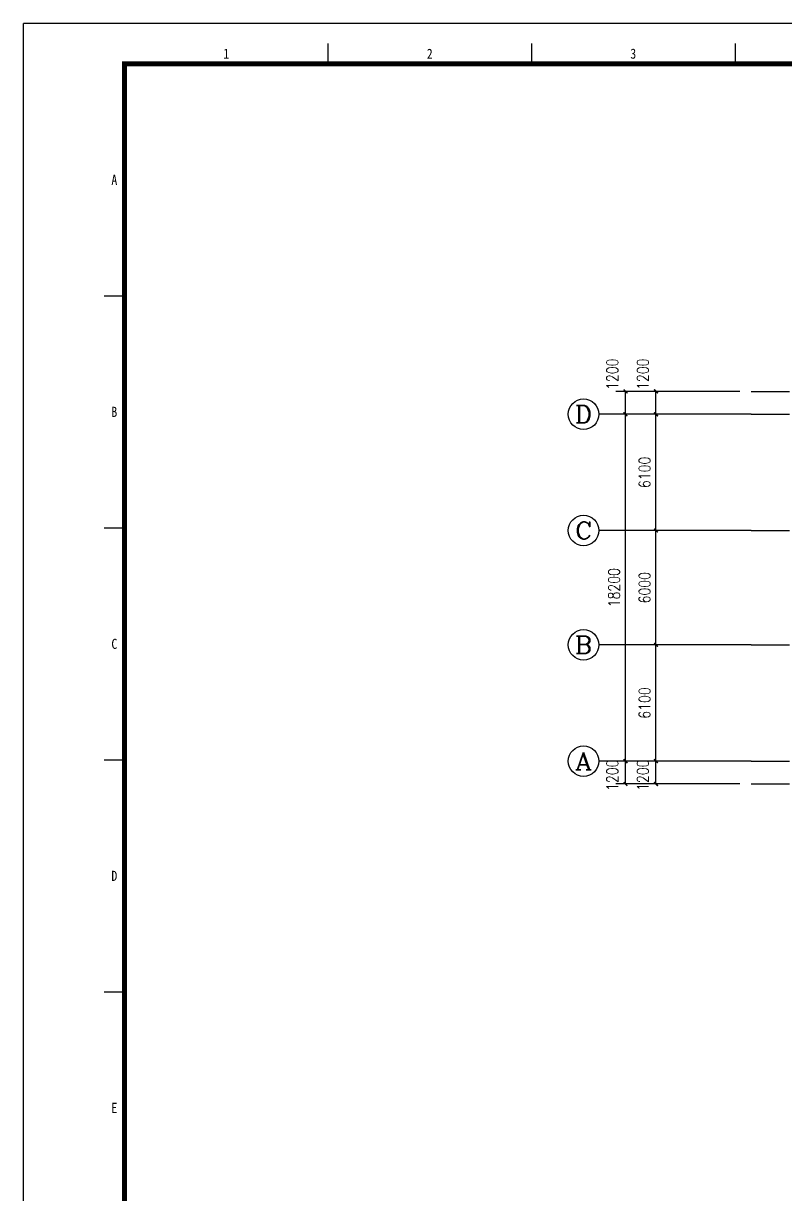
# Model space of a CAD drawing. Extents: x 122060 to 300410, y -425997 to -174060.
# Drawn here: x 122060 to 162064, y -235507 to -174060 of the extents above; entities that cross this region are included whole.
import ezdxf
from ezdxf.enums import TextEntityAlignment as Align

# ---------------------------------------------------------------- set-up
doc = ezdxf.new("R2010")
doc.units = 0
doc.header["$LTSCALE"] = 1000
doc.header["$MEASUREMENT"] = 0
doc.linetypes.add('DOTE', pattern=[2.42, 2, -0.2, 0.02, -0.2])
doc.layers.get('0').update_dxf_attribs({"linetype": 'CONTINUOUS'})
doc.layers.get('Defpoints').update_dxf_attribs({"linetype": 'CONTINUOUS'})
for name, color, linetype in [('AXIS', 3, 'CONTINUOUS'), ('AXIS_TEXT', 7, 'CONTINUOUS'), ('DOTE', 1, 'CONTINUOUS'), ('图框', 255, 'CONTINUOUS')]:
    doc.layers.add(name, color=color, linetype=linetype)
doc.styles.add('_TCH_AXIS', font='COMPLEX', dxfattribs={"bigfont": 'GBCBIG'})
doc.styles.add('COMPLEX', font='COMPLEX')
doc.styles.add('dim_font', font='SIMPLEX.shx', dxfattribs={"width": 0.8})
doc.styles.add('TKZ1', font='SIMHEI.TTF', dxfattribs={"width": 0.7})
doc.dimstyles.new('DIMN200', dxfattribs={"dimscale": 2, "dimtxt": 300, "dimasz": 100, "dimexe": 250, "dimexo": 300, "dimgap": 150, "dimtad": 1, "dimdec": 0, "dimzin": 0, "dimdsep": 46, "dimtxsty": 'dim_font', "dimblk": 'ARCHTICK', "dimcen": 0.09, "dimclrt": 7, "dimazin": 2, "dimtfac": 1, "dimtdec": 0, "dimtix": 1, "dimtmove": 2, "dimatfit": 3, "dimfxl": 0, "dimtolj": 1, "dimtzin": 0, "dimarcsym": 0})

# ---------------------------------------------------------------- blocks, each defined once
blk = doc.blocks.new('图框2')
at = {"layer": '图框', "color": 0}
for p, q in [((84100, 59400), (0, 59400)), ((0, 0), (0, 59400)), ((7538, 58900), (7538, 58400)), ((12575, 58900), (12575, 58400)), ((17612, 58900), (17612, 58400)), ((2000, 52660), (2500, 52660)), ((2000, 46920), (2500, 46920)), ((2000, 41180), (2500, 41180)), ((2000, 35440), (2500, 35440))]:
    blk.add_line(p, q, dxfattribs=at)
at = {"layer": '图框', "color": 0, "const_width": 120}
blk.add_lwpolyline([(83100, 58400), (2500, 58400), (2500, 1000), (83100, 1000)], close=True, dxfattribs=at)
at = {"layer": '图框', "color": 0, "style": 'TKZ1', "width": 0.85}
for s, p in [('1', (5019, 58650)), ('2', (10056, 58650)), ('3', (15094, 58650)), ('A', (2250, 55530)), ('B', (2250, 49790)), ('C', (2250, 44050)), ('D', (2250, 38310)), ('E', (2250, 32570))]:
    blk.add_text(s, height=250, dxfattribs=at).set_placement(p, align=Align.MIDDLE)
blk = doc.blocks.new('_ArchTick')
at = {"color": 0, "linetype": 'ByBlock', "const_width": 0.4}
blk.add_lwpolyline([(-0.5, -0.5), (0.5, 0.5)], dxfattribs=at)
blk = doc.blocks.new('*D167')
at = {"layer": 'AXIS', "color": 0, "lineweight": -2}
for p, q in [((159661, -212765), (154761, -212765)), ((155261, -213965), (155261, -212765)), ((159661, -213965), (154761, -213965))]:
    blk.add_line(p, q, dxfattribs=at)
at = {"layer": 'Defpoints', "color": 0}
for p in [(155261, -212765), (160261, -212765), (160261, -213965)]:
    blk.add_point(p, dxfattribs=at)
at = {"layer": 'AXIS', "color": 0, "lineweight": -2, "xscale": 200, "yscale": 200, "zscale": 200}
for p, rotation in [((155261, -212765), 90), ((155261, -213965), 270)]:
    blk.add_blockref('_ArchTick', p, dxfattribs=dict(at, rotation=rotation))
at = {"layer": 'AXIS', "color": 7, "insert": (154571, -213505), "char_height": 600, "attachment_point": 5, "rotation": 90, "style": 'dim_font'}
blk.add_mtext('\\A1;1200', dxfattribs=at)
blk = doc.blocks.new('*D168')
at = {"layer": 'AXIS', "color": 0, "lineweight": -2}
for p, q in [((159661, -206665), (154761, -206665)), ((155261, -212765), (155261, -206665)), ((159661, -212765), (154761, -212765))]:
    blk.add_line(p, q, dxfattribs=at)
at = {"layer": 'Defpoints', "color": 0}
for p in [(155261, -206665), (160261, -206665), (160261, -212765)]:
    blk.add_point(p, dxfattribs=at)
at = {"layer": 'AXIS', "color": 0, "lineweight": -2, "xscale": 200, "yscale": 200, "zscale": 200}
for p, rotation in [((155261, -206665), 90), ((155261, -212765), 270)]:
    blk.add_blockref('_ArchTick', p, dxfattribs=dict(at, rotation=rotation))
at = {"layer": 'AXIS', "color": 7, "insert": (154661, -209715), "char_height": 600, "attachment_point": 5, "rotation": 90, "style": 'dim_font'}
blk.add_mtext('\\A1;6100', dxfattribs=at)
blk = doc.blocks.new('*D169')
at = {"layer": 'AXIS', "color": 0, "lineweight": -2}
for p, q in [((159661, -200665), (154761, -200665)), ((155261, -206665), (155261, -200665)), ((159661, -206665), (154761, -206665))]:
    blk.add_line(p, q, dxfattribs=at)
at = {"layer": 'Defpoints', "color": 0}
for p in [(155261, -200665), (160261, -200665), (160261, -206665)]:
    blk.add_point(p, dxfattribs=at)
at = {"layer": 'AXIS', "color": 0, "lineweight": -2, "xscale": 200, "yscale": 200, "zscale": 200}
for p, rotation in [((155261, -200665), 90), ((155261, -206665), 270)]:
    blk.add_blockref('_ArchTick', p, dxfattribs=dict(at, rotation=rotation))
at = {"layer": 'AXIS', "color": 7, "insert": (154661, -203665), "char_height": 600, "attachment_point": 5, "rotation": 90, "style": 'dim_font'}
blk.add_mtext('\\A1;6000', dxfattribs=at)
blk = doc.blocks.new('*D170')
at = {"layer": 'AXIS', "color": 0, "lineweight": -2}
for p, q in [((159661, -194565), (154761, -194565)), ((155261, -200665), (155261, -194565)), ((159661, -200665), (154761, -200665))]:
    blk.add_line(p, q, dxfattribs=at)
at = {"layer": 'Defpoints', "color": 0}
for p in [(155261, -194565), (160261, -194565), (160261, -200665)]:
    blk.add_point(p, dxfattribs=at)
at = {"layer": 'AXIS', "color": 0, "lineweight": -2, "xscale": 200, "yscale": 200, "zscale": 200}
for p, rotation in [((155261, -194565), 90), ((155261, -200665), 270)]:
    blk.add_blockref('_ArchTick', p, dxfattribs=dict(at, rotation=rotation))
at = {"layer": 'AXIS', "color": 7, "insert": (154661, -197615), "char_height": 600, "attachment_point": 5, "rotation": 90, "style": 'dim_font'}
blk.add_mtext('\\A1;6100', dxfattribs=at)
blk = doc.blocks.new('*D171')
at = {"layer": 'AXIS', "color": 0, "lineweight": -2}
for p, q in [((159661, -193365), (154761, -193365)), ((155261, -194565), (155261, -193365)), ((159661, -194565), (154761, -194565))]:
    blk.add_line(p, q, dxfattribs=at)
at = {"layer": 'Defpoints', "color": 0}
for p in [(155261, -193365), (160261, -193365), (160261, -194565)]:
    blk.add_point(p, dxfattribs=at)
at = {"layer": 'AXIS', "color": 0, "lineweight": -2, "xscale": 200, "yscale": 200, "zscale": 200}
for p, rotation in [((155261, -193365), 90), ((155261, -194565), 270)]:
    blk.add_blockref('_ArchTick', p, dxfattribs=dict(at, rotation=rotation))
at = {"layer": 'AXIS', "color": 7, "insert": (154571, -192465), "char_height": 600, "attachment_point": 5, "rotation": 90, "style": 'dim_font'}
blk.add_mtext('\\A1;1200', dxfattribs=at)
blk = doc.blocks.new('*D172')
at = {"layer": 'AXIS', "color": 0, "lineweight": -2}
for p, q in [((159661, -212765), (153161, -212765)), ((153661, -213965), (153661, -212765)), ((159661, -213965), (153161, -213965))]:
    blk.add_line(p, q, dxfattribs=at)
at = {"layer": 'Defpoints', "color": 0}
for p in [(153661, -212765), (160261, -212765), (160261, -213965)]:
    blk.add_point(p, dxfattribs=at)
at = {"layer": 'AXIS', "color": 0, "lineweight": -2, "xscale": 200, "yscale": 200, "zscale": 200}
for p, rotation in [((153661, -212765), 90), ((153661, -213965), 270)]:
    blk.add_blockref('_ArchTick', p, dxfattribs=dict(at, rotation=rotation))
at = {"layer": 'AXIS', "color": 7, "insert": (152971, -213505), "char_height": 600, "attachment_point": 5, "rotation": 90, "style": 'dim_font'}
blk.add_mtext('\\A1;1200', dxfattribs=at)
blk = doc.blocks.new('*D173')
at = {"layer": 'AXIS', "color": 0, "lineweight": -2}
for p, q in [((159661, -194565), (153161, -194565)), ((153661, -212765), (153661, -194565)), ((159661, -212765), (153161, -212765))]:
    blk.add_line(p, q, dxfattribs=at)
at = {"layer": 'Defpoints', "color": 0}
for p in [(153661, -194565), (160261, -194565), (160261, -212765)]:
    blk.add_point(p, dxfattribs=at)
at = {"layer": 'AXIS', "color": 0, "lineweight": -2, "xscale": 200, "yscale": 200, "zscale": 200}
for p, rotation in [((153661, -194565), 90), ((153661, -212765), 270)]:
    blk.add_blockref('_ArchTick', p, dxfattribs=dict(at, rotation=rotation))
at = {"layer": 'AXIS', "color": 7, "insert": (153061, -203665), "char_height": 600, "attachment_point": 5, "rotation": 90, "style": 'dim_font'}
blk.add_mtext('\\A1;18200', dxfattribs=at)
blk = doc.blocks.new('*D174')
at = {"layer": 'AXIS', "color": 0, "lineweight": -2}
for p, q in [((159661, -193365), (153161, -193365)), ((153661, -194565), (153661, -193365)), ((159661, -194565), (153161, -194565))]:
    blk.add_line(p, q, dxfattribs=at)
at = {"layer": 'Defpoints', "color": 0}
for p in [(153661, -193365), (160261, -193365), (160261, -194565)]:
    blk.add_point(p, dxfattribs=at)
at = {"layer": 'AXIS', "color": 0, "lineweight": -2, "xscale": 200, "yscale": 200, "zscale": 200}
for p, rotation in [((153661, -193365), 90), ((153661, -194565), 270)]:
    blk.add_blockref('_ArchTick', p, dxfattribs=dict(at, rotation=rotation))
at = {"layer": 'AXIS', "color": 7, "insert": (152971, -192465), "char_height": 600, "attachment_point": 5, "rotation": 90, "style": 'dim_font'}
blk.add_mtext('\\A1;1200', dxfattribs=at)
blk = doc.blocks.new('_AXISO')
blk.add_circle((0, 0), 0.5)
at = {"layer": 'AXIS_TEXT', "style": 'COMPLEX', "width": 1.041667}
blk.add_attdef('A', text='', height=0.56, dxfattribs=at).set_placement((-0.25, -0.28), (0.25, -0.28), align=Align.FIT)

msp = doc.modelspace()

# ---------------------------------------------------------------- linework, layer by layer
at = {"layer": 'AXIS'}
for p, q in [((160260.5, -194564.8), (152260.5, -194564.8)), ((160260.5, -200664.8), (152260.5, -200664.8)), ((160260.5, -206664.8), (152260.5, -206664.8)), ((160260.5, -212764.8), (152260.5, -212764.8))]:
    msp.add_line(p, q, dxfattribs=at)
at = {"layer": 'DOTE', "linetype": 'DOTE'}
for p, q in [((160260.5, -193364.8), (261267.3, -193364.8)), ((160260.5, -194564.8), (261267.3, -194564.8)), ((160260.5, -200664.8), (261267.3, -200664.8)), ((160260.5, -206664.8), (260967.3, -206664.8)), ((160260.5, -212764.8), (260967.3, -212764.8)), ((160260.5, -213964.8), (260967.3, -213964.8))]:
    msp.add_line(p, q, dxfattribs=at)

# ---------------------------------------------------------------- block references
at = {"layer": 'AXIS'}
ref = msp.add_blockref('_AXISO', (151460.5, -194564.8), dxfattribs=dict(at, xscale=1600, yscale=1600, zscale=1600))
ref.add_attrib('A', 'D', dxfattribs={"layer": 'AXIS_TEXT', "height": 905.1, "style": '_TCH_AXIS', "width": 1.235294}).set_placement((151008, -195017.4), (151913.1, -195017.4), align=Align.FIT)
ref = msp.add_blockref('_AXISO', (151460.5, -200664.8), dxfattribs=dict(at, xscale=1600, yscale=1600, zscale=1600))
ref.add_attrib('A', 'C', dxfattribs={"layer": 'AXIS_TEXT', "height": 905.1, "style": '_TCH_AXIS', "width": 1.4}).set_placement((151008, -201117.4), (151913.1, -201117.4), align=Align.FIT)
ref = msp.add_blockref('_AXISO', (151460.5, -206664.8), dxfattribs=dict(at, xscale=1600, yscale=1600, zscale=1600))
ref.add_attrib('A', 'B', dxfattribs={"layer": 'AXIS_TEXT', "height": 905.1, "style": '_TCH_AXIS', "width": 1.235294}).set_placement((151008, -207117.4), (151913.1, -207117.4), align=Align.FIT)
ref = msp.add_blockref('_AXISO', (151460.5, -212764.8), dxfattribs=dict(at, xscale=1600, yscale=1600, zscale=1600))
ref.add_attrib('A', 'A', dxfattribs={"layer": 'AXIS_TEXT', "height": 905.1, "style": '_TCH_AXIS', "width": 1.166667}).set_placement((151008, -213217.4), (151913.1, -213217.4), align=Align.FIT)
at = {"layer": '图框', "color": 0, "linetype": 'ByBlock', "xscale": 2.120689655188471, "yscale": 2.120689654489979, "zscale": 2.120689654490778}
msp.add_blockref('图框2', (122059.6, -300028.5), dxfattribs=at)

# ---------------------------------------------------------------- dimensions: what is measured, and where the dimension line sits
at = {"layer": 'AXIS'}
for base, p1, p2, picture, middle in [((153660.5, -193364.8), (160260.5, -194564.8), (160260.5, -193364.8), '*D174', (152970.5, -192464.8)), ((155260.5, -193364.8), (160260.5, -194564.8), (160260.5, -193364.8), '*D171', (154570.5, -192464.8)), ((153660.5, -212764.8), (160260.5, -213964.8), (160260.5, -212764.8), '*D172', (152970.5, -213504.8)), ((155260.5, -212764.8), (160260.5, -213964.8), (160260.5, -212764.8), '*D167', (154570.5, -213504.8))]:
    dim = msp.add_linear_dim(base=base, p1=p1, p2=p2, angle=90, dimstyle='DIMN200', dxfattribs=at)
    dim.commit()
    dim.dimension.update_dxf_attribs({"geometry": picture, "text_midpoint": middle, "dimtype": 129})
for p1, p2, distance, picture, middle in [((160260.5, -212764.8), (160260.5, -194564.8), 6600, '*D173', (153060.5, -203664.8)), ((160260.5, -200664.8), (160260.5, -194564.8), 5000, '*D170', (154660.5, -197614.8)), ((160260.5, -206664.8), (160260.5, -200664.8), 5000, '*D169', (154660.5, -203664.8)), ((160260.5, -212764.8), (160260.5, -206664.8), 5000, '*D168', (154660.5, -209714.8))]:
    dim = msp.add_aligned_dim(p1=p1, p2=p2, distance=distance, dimstyle='DIMN200', dxfattribs=at)
    dim.commit()
    dim.dimension.update_dxf_attribs({"geometry": picture, "text_midpoint": middle})

doc.saveas('drawing.dxf')
